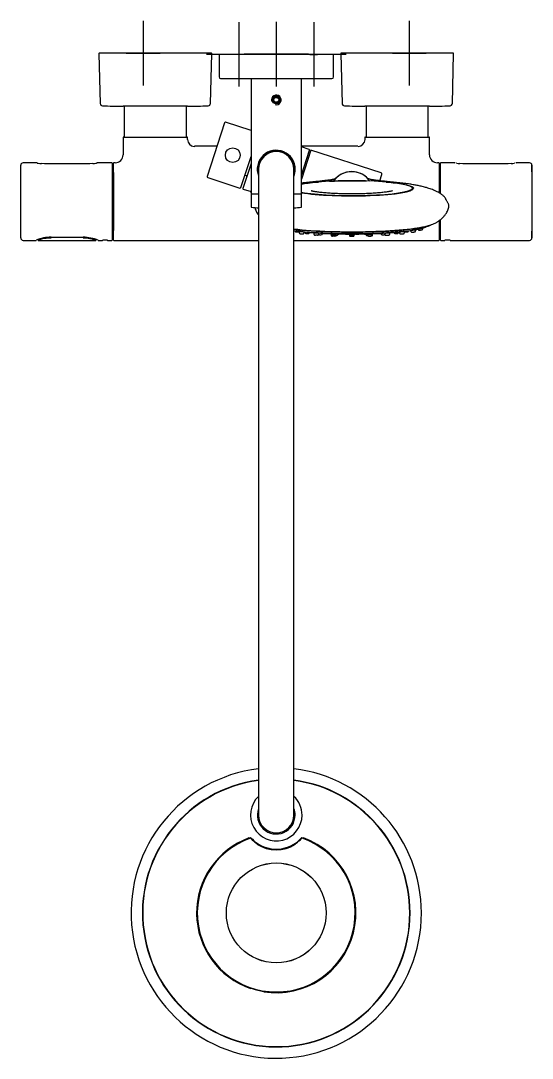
# Model space of a CAD drawing. Header units: millimetres. Extents: x -60 to 7633, y -2614 to 2146.
# Drawn here: x 5304 to 5621, y 83 to 726 of the extents above; entities that cross this region are included whole.
import ezdxf
from ezdxf.lldxf.tags import DXFTag

# ---------------------------------------------------------------- set-up
doc = ezdxf.new("R2010")
doc.units = ezdxf.units.MM
doc.layers.get('0').update_dxf_attribs({"color": 250})
tags = doc.linetypes.add('CENTER2', pattern=[28.575, 19.05, -3.175, 3.175, -3.175]).pattern_tags.tags
tags[10:11] = [DXFTag(74, 4), DXFTag(75, 0), DXFTag(340, '0'), DXFTag(46, 0.0), DXFTag(50, 0.0), DXFTag(44, 0.0), DXFTag(45, 0.0)]
tags[8:9] = [DXFTag(74, 4), DXFTag(75, 0), DXFTag(340, '0'), DXFTag(46, 0.0), DXFTag(50, 0.0), DXFTag(44, 0.0), DXFTag(45, 0.0)]
tags[6:7] = [DXFTag(74, 4), DXFTag(75, 0), DXFTag(340, '0'), DXFTag(46, 0.0), DXFTag(50, 0.0), DXFTag(44, 0.0), DXFTag(45, 0.0)]
tags[4:5] = [DXFTag(74, 4), DXFTag(75, 0), DXFTag(340, '0'), DXFTag(46, 0.0), DXFTag(50, 0.0), DXFTag(44, 0.0), DXFTag(45, 0.0)]

msp = doc.modelspace()

# ---------------------------------------------------------------- linework, layer by layer
at = {"linetype": 'CENTER2'}
for p, q in [((5379.76, 725.61), (5379.76, 685.61)), ((5439, 724.81), (5439, 684.81)), ((5462.26, 724.86), (5462.26, 684.86)), ((5485.52, 724.81), (5485.52, 684.81)), ((5544.76, 725.61), (5544.76, 685.61)), ((5399.76, 705.61), (5359.76, 705.61)), ((5459, 704.81), (5419, 704.81)), ((5482.26, 704.86), (5442.26, 704.86)), ((5505.52, 704.81), (5465.52, 704.81)), ((5564.76, 705.61), (5524.76, 705.61))]:
    msp.add_line(p, q, dxfattribs=at)
at = {"linetype": 'Continuous'}
for p, q in [((5352.26, 705.1), (5353.06, 674.41)), ((5421.76, 705.61), (5352.76, 705.61)), ((5369.29, 705.61), (5390.23, 705.61)), ((5421.45, 674.41), (5422.26, 705.1)), ((5426.76, 704.61), (5426.76, 690.81)), ((5497.56, 704.81), (5426.96, 704.81)), ((5441.4, 704.81), (5436.59, 704.81)), ((5459.76, 704.86), (5464.76, 704.86)), ((5483.11, 704.81), (5487.93, 704.81)), ((5497.76, 690.81), (5497.76, 704.61)), ((5502.26, 705.1), (5503.06, 674.41)), ((5571.76, 705.61), (5502.76, 705.61)), ((5534.29, 705.61), (5555.23, 705.61)), ((5571.45, 674.41), (5572.26, 705.1)), ((5427.76, 689.81), (5496.76, 689.81)), ((5446.61, 689.81), (5446.61, 618.21)), ((5477.91, 618.21), (5477.91, 689.81)), ((5460.53, 676.61), (5461.39, 678.11)), ((5461.39, 675.11), (5460.53, 676.61)), ((5461.39, 678.11), (5463.12, 678.11)), ((5463.12, 675.11), (5461.39, 675.11)), ((5463.12, 678.11), (5463.99, 676.61)), ((5463.99, 676.61), (5463.12, 675.11)), ((5407.26, 672.61), (5367.26, 672.61)), ((5368.01, 672.61), (5368.01, 653.81)), ((5406.51, 653.81), (5406.51, 672.61)), ((5557.26, 672.61), (5517.26, 672.61)), ((5518.01, 672.61), (5518.01, 653.81)), ((5556.51, 653.81), (5556.51, 672.61)), ((5430.24, 662.42), (5419.43, 629.13)), ((5446.61, 657.63), (5430.87, 662.74)), ((5367.26, 653.41), (5367.26, 642.57)), ((5367.46, 653.61), (5407.06, 653.61)), ((5407.26, 652.22), (5407.26, 653.41)), ((5517.26, 653.41), (5517.26, 652.25)), ((5517.46, 653.61), (5557.06, 653.61)), ((5557.26, 642.57), (5557.26, 653.41)), ((5425.51, 647.86), (5411.69, 647.86)), ((5460.25, 645.12), (5459.76, 644.84)), ((5459.76, 644.84), (5464.76, 644.84)), ((5459.76, 644.84), (5459.76, 644.33)), ((5460.25, 645.12), (5464.27, 645.12)), ((5460.25, 644.33), (5460.25, 645.12)), ((5464.76, 644.84), (5464.27, 645.12)), ((5464.27, 644.33), (5464.27, 645.12)), ((5464.76, 644.33), (5464.76, 644.84)), ((5512.83, 647.86), (5477.91, 647.86)), ((5482.75, 645.88), (5477.91, 647.46)), ((5483.75, 645.56), (5477.91, 627.58)), ((5477.91, 630), (5482.94, 645.5)), ((5527.21, 631.44), (5483.75, 645.56)), ((5313.37, 637.61), (5305.31, 637.61)), ((5318.56, 637.07), (5316.59, 637.15)), ((5346.56, 637.08), (5318.55, 637.08)), ((5348.53, 637.15), (5346.56, 637.07)), ((5360.36, 637.61), (5351.74, 637.61)), ((5360.56, 637.41), (5360.56, 589.81)), ((5361.26, 589.81), (5361.26, 637.41)), ((5362.31, 637.61), (5361.46, 637.61)), ((5440.35, 622.33), (5446.61, 641.59)), ((5446.61, 637.23), (5441.57, 621.72)), ((5482.21, 640.8), (5481.49, 641.03)), ((5563.06, 637.61), (5562.25, 637.61)), ((5563.26, 637.41), (5563.26, 619.02)), ((5564.01, 618.61), (5564.01, 637.41)), ((5572.81, 637.61), (5564.21, 637.61)), ((5578.01, 637.04), (5576.04, 637.13)), ((5606.01, 637.06), (5578.01, 637.06)), ((5606.01, 637.06), (5578.01, 637.06)), ((5607.98, 637.13), (5606.01, 637.04)), ((5606.01, 637.04), (5606.01, 637.06)), ((5619.25, 637.61), (5611.21, 637.61)), ((5303.81, 591.08), (5303.81, 636.15)), ((5361.26, 631.61), (5360.56, 631.61)), ((5360.56, 631.29), (5361.26, 631.29)), ((5361.26, 631.61), (5361.26, 595.61)), ((5442.82, 629.94), (5443.63, 629.68)), ((5451.26, 633.61), (5451.26, 593.11)), ((5473.26, 593.11), (5473.26, 633.61)), ((5526.45, 626.49), (5527.73, 630.43)), ((5564.01, 629.11), (5563.26, 629.86)), ((5620.75, 636.15), (5620.75, 591.08)), ((5361.26, 625.38), (5360.56, 625.38)), ((5419.75, 628.5), (5439.72, 622.01)), ((5360.56, 619.53), (5361.26, 619.53)), ((5441.76, 621.35), (5446.61, 619.77)), ((5451.26, 618.21), (5446.61, 618.21)), ((5446.66, 618.01), (5446.66, 610.37)), ((5477.91, 618.21), (5473.26, 618.21)), ((5477.86, 610.37), (5477.86, 618.01)), ((5546.95, 621.09), (5546.95, 621.61)), ((5361.26, 607.7), (5360.56, 607.7)), ((5360.56, 601.85), (5361.26, 601.85)), ((5563.26, 601.73), (5563.26, 589.81)), ((5563.26, 597.36), (5564.01, 598.11)), ((5564.01, 589.81), (5564.01, 602.38)), ((5322.66, 591.59), (5322.66, 591.63)), ((5322.66, 591.59), (5342.56, 591.59)), ((5342.56, 591.59), (5342.56, 591.63)), ((5361.26, 595.93), (5360.56, 595.93)), ((5360.56, 595.61), (5361.26, 595.61)), ((5451.26, 593.11), (5451.26, 274.11)), ((5473.26, 274.11), (5473.26, 593.11)), ((5476.48, 594.61), (5476.49, 594.3)), ((5476.5, 594.79), (5476.49, 594.57)), ((5476.51, 595.17), (5476.51, 595.02)), ((5479.48, 594.37), (5479.47, 594.61)), ((5479.49, 594.6), (5479.48, 594.67)), ((5479.49, 594.21), (5479.49, 594.39)), ((5480.11, 594.74), (5480.12, 594.5)), ((5485.59, 593.72), (5485.6, 593.41)), ((5488.57, 593.97), (5488.58, 594.1)), ((5488.6, 593.38), (5488.61, 593.56)), ((5491, 593.74), (5491.01, 593.97)), ((5496.2, 593.14), (5496.21, 592.83)), ((5496.23, 593.33), (5496.21, 593.11)), ((5499.18, 593.47), (5499.19, 593.63)), ((5499.21, 592.86), (5499.22, 593.06)), ((5500.41, 593.26), (5500.42, 593.49)), ((5507.59, 592.92), (5507.6, 592.69)), ((5507.69, 593.33), (5507.69, 593.1)), ((5510.5, 593.1), (5510.51, 593.33)), ((5510.59, 592.88), (5510.58, 593.11)), ((5510.6, 592.69), (5510.61, 592.92)), ((5517.78, 593.49), (5517.79, 593.26)), ((5518.98, 593.06), (5518.98, 592.86)), ((5519.01, 593.63), (5519.01, 593.47)), ((5521.96, 593.55), (5521.97, 593.73)), ((5521.99, 593.1), (5521.96, 593.33)), ((5521.98, 592.83), (5521.99, 593.14)), ((5527.19, 593.97), (5527.19, 593.74)), ((5529.59, 593.56), (5529.59, 593.38)), ((5529.62, 594.1), (5529.62, 593.97)), ((5532.57, 594.13), (5532.58, 594.3)), ((5532.6, 593.68), (5532.57, 593.9)), ((5532.6, 593.9), (5532.58, 594.13)), ((5532.6, 593.41), (5532.61, 593.72)), ((5538.08, 594.5), (5538.09, 594.74)), ((5538.7, 594.39), (5538.71, 594.21)), ((5541.68, 595.02), (5541.69, 595.14)), ((5541.71, 594.78), (5541.7, 595.16)), ((5541.71, 594.3), (5541.72, 594.61)), ((5545.69, 595.48), (5545.7, 595.31)), ((5548.7, 595.94), (5548.68, 596.2)), ((5548.7, 595.71), (5548.69, 595.93)), ((5548.7, 595.44), (5548.71, 595.75)), ((5553.1, 596.75), (5553.11, 597.06)), ((5305.31, 589.61), (5313.37, 589.61)), ((5314.72, 589.61), (5350.47, 589.61)), ((5351.85, 589.61), (5354.56, 589.61)), ((5357.66, 589.61), (5360.36, 589.61)), ((5361.46, 589.61), (5451.26, 589.61)), ((5473.26, 589.61), (5563.06, 589.61)), ((5564.21, 589.61), (5566.89, 589.61)), ((5570.01, 589.61), (5619.25, 589.61)), ((5451.26, 274.11), (5451.26, 233.61)), ((5473.26, 233.61), (5473.26, 274.11)), ((5446.48, 219.22), (5446.49, 219.21))]:
    msp.add_line(p, q, dxfattribs=at)
for centre, radius in [((5462.26, 676.61), 2.46), ((5462.26, 676.61), 1.8), ((5435.3, 642.37), 4.58), ((5462.26, 173.01), 30.95), ((5462.26, 173.01), 30.95), ((5462.26, 173.01), 30.94)]:
    msp.add_circle(centre, radius, dxfattribs=at)
for centre, radius, start, end in [((5352.76, 705.11), 0.5, 90, 181.5), ((5421.76, 705.11), 0.5, 358.5, 90), ((5426.96, 704.61), 0.2, 90, 180), ((5497.56, 704.61), 0.2, 0, 90), ((5502.76, 705.11), 0.5, 90, 181.5), ((5571.76, 705.11), 0.5, 358.5, 90), ((5427.76, 690.81), 1, 180, 270), ((5496.76, 690.81), 1, 270, 0), ((5462.26, 676.61), 3, 255, 195), ((5462.26, 676.61), 2.5, 303.07816, 0), ((5462.26, 676.61), 2.5, 0, 12.39558), ((5354.56, 674.45), 1.5, 181.5, 268.12347), ((5387.26, 1672.41), 1000, 268.12347, 268.85401), ((5387.26, 1672.41), 1000, 271.14599, 271.87653), ((5419.95, 674.45), 1.5, 271.87653, 358.5), ((5504.56, 674.45), 1.5, 181.5, 268.12347), ((5537.26, 1672.41), 1000, 268.12347, 268.85401), ((5537.26, 1672.41), 1000, 271.14599, 271.87653), ((5569.95, 674.45), 1.5, 271.87653, 358.5), ((5430.72, 662.26), 0.5, 72, 162), ((5367.46, 653.41), 0.2, 90, 180), ((5368.21, 653.81), 0.2, 180, 270), ((5406.31, 653.81), 0.2, 270, 0), ((5407.06, 653.41), 0.2, 0, 90), ((5411.66, 652.25), 4.44, 181.58982, 267.00635), ((5512.85, 652.26), 4.45, 271.36525, 358.5058), ((5517.46, 653.41), 0.2, 90, 180), ((5518.21, 653.81), 0.2, 180, 270), ((5556.31, 653.81), 0.2, 270, 0), ((5557.06, 653.41), 0.2, 0, 90), ((5462.26, 633.61), 11.8, 0, 200.95012), ((5462.26, 633.61), 11.5, 102.55586, 196.95743), ((5462.26, 633.61), 11, 0, 180), ((5462.26, 633.61), 11.5, 0, 77.44414), ((5482.66, 645.6), 0.3, 342, 72), ((5305.31, 636.11), 1.5, 90.48374, 180.00052), ((5317.85, 657.71), 20.57, 259.39198, 261.1016), ((5318.49, 661.48), 24.4, 260.77417, 265.53389), ((5346.63, 661.47), 24.39, 274.46452, 279.22756), ((5347.69, 654.82), 17.65, 279.01707, 280.36652), ((5345.22, 670.27), 33.31, 281.32096, 281.32329), ((5360.36, 637.41), 0.2, 0, 90), ((5361.46, 637.41), 0.2, 90, 180), ((5362.28, 642.6), 4.98, 270.40118, 359.72665), ((5562.24, 642.6), 4.98, 180.34495, 269.95494), ((5563.06, 637.41), 0.2, 0, 90), ((5564.21, 637.41), 0.2, 90, 180), ((5572.8, 637.11), 0.505, 46.91951, 89.78946), ((5577.89, 660.38), 23.32, 260.45018, 265.43201), ((5574.05, 637.07), 0.307, 68.43646, 95.69824), ((5606.12, 660.36), 23.31, 274.56612, 279.55186), ((5609.96, 637.07), 0.307, 84.30845, 113.46399), ((5611.21, 637.11), 0.505, 90.21054, 133.08035), ((5619.25, 636.11), 1.5, 359.99943, 90.49902), ((5462.26, 633.61), 11.5, 343.04257, 0), ((5462.26, 633.61), 11.8, 339.06321, 0), ((5509.05, 618.4), 13.72, 89.80411, 144.85992), ((5509.1, 618.4), 13.75, 42.06621, 138.25444), ((5509.13, 618.4), 13.72, 34.97747, 90.1559), ((5526.97, 630.67), 0.8, 342, 72), ((4621.01, 613.61), 1000, 358.71258, 1.28698), ((5419.9, 628.98), 0.5, 162, 252), ((5443.48, 629.2), 0.5, 342, 72), ((5439.87, 622.49), 0.5, 252, 342), ((5441.86, 621.63), 0.3, 162, 252), ((5446.86, 618.01), 0.2, 90, 180), ((5477.66, 618.01), 0.2, 0, 90), ((5446.86, 610.37), 0.2, 180, 262.91178), ((5462.26, 734.21), 125, 262.91178, 264.95144), ((5462.26, 734.21), 125, 275.04856, 277.08822), ((5477.66, 610.37), 0.2, 277.08822, 0), ((5544.1, 628.96), 32.93, 288.63142, 295.76981), ((5322.65, 567.96), 23.58, 89.98737, 113.26511), ((5342.56, 567.95), 23.58, 66.74308, 90.01194), ((5485.28, 675.07), 80.38, 261.38643, 263.87971), ((5475.47, 595.07), 1.04, 344.62026, 357.11132), ((5498.11, 773.64), 179.77, 263.16303, 265.94219), ((5485.9, 593.77), 0.311, 154.6447, 196.95842), ((5505.04, 854.63), 261.04, 266.15587, 268.01241), ((5489.69, 596.73), 3.65, 267.44033, 281.61526), ((5495.9, 593.46), 0.335, 338.33237, 16.65908), ((5508.66, 926.2), 332.7, 268.32732, 269.75635), ((5499.5, 593.39), 0.318, 162.73388, 203.54598), ((5498.88, 593.13), 0.334, 344.31159, 23.40393), ((5499.84, 593.28), 0.557, 308.43143, 1.77372), ((5510.88, 593.24), 0.31, 163.21067, 205.20993), ((5510.04, 906.91), 313.4, 270.25856, 271.68077), ((5519.31, 593.12), 0.329, 154.86379, 194.59295), ((5522.27, 593.46), 0.307, 163.31507, 205.22247), ((5512.75, 862.93), 269.36, 272.01587, 273.81898), ((5520.26, 771.23), 177.36, 274.05807, 276.91496), ((5539.03, 594.47), 0.328, 156.43063, 196.20656), ((5532.98, 675.22), 80.52, 276.15376, 283.93552), ((5305.31, 591.11), 1.5, 179.99973, 270.01077), ((5314.64, 590.1), 0.471, 176.38006, 249.76353), ((5322.34, 569.15), 21.86, 89.15875, 110.5651), ((5342.43, 566.54), 24.46, 70.5873, 89.69223), ((5350.58, 590.1), 0.475, 288.66123, 2.88339), ((5354.57, 589.75), 0.139, 275.58255, 278.52402), ((5356.11, 566.62), 23.05, 86.26509, 93.63041), ((5356.13, 560.92), 28.73, 87.68666, 91.74391), ((5358.3, 608.58), 18.98, 267.36487, 268.0544), ((5357.56, 588.74), 0.884, 84.53895, 86.46361), ((5357.67, 589.78), 0.167, 261.51158, 263.74349), ((5360.36, 589.81), 0.2, 270, 0), ((5361.46, 589.81), 0.2, 180, 270), ((5563.06, 589.81), 0.2, 270, 0), ((5564.21, 589.81), 0.2, 180, 270), ((5568.45, 563.54), 26.13, 86.57227, 93.42773), ((5619.25, 591.11), 1.5, 269.95644, 0), ((5462.26, 173.01), 90, 97.02035, 0), ((5462.26, 173.01), 90, 0, 82.97965), ((5462.26, 173.01), 83, 97.61582, 0), ((5462.26, 173.01), 82.8, 97.64275, 0), ((5462.26, 173.01), 83, 0, 82.38418), ((5462.26, 173.01), 82.8, 0, 82.35837), ((5462.26, 233.61), 15.99, 133.44999, 0), ((5462.26, 233.61), 15.99, 0, 46.55001), ((5462.26, 233.61), 11.7, 160.03276, 0), ((5462.26, 233.61), 11, 180, 0), ((5462.26, 233.61), 11.7, 0, 19.96724), ((5462.26, 173.01), 49.41, 110.00884, 251.25953), ((5462.26, 173.01), 49.2, 110.00882, 69.99118), ((5462.26, 173.01), 48.95, 109.07149, 70.92851), ((5462.26, 173.01), 49.2, 108.80266, 110.00882), ((5446.33, 219.09), 0.2, 42.53198, 109.07149), ((5462.23, 233.67), 21.37, 222.76659, 234.88178), ((5462.26, 233.63), 21.08, 221.99449, 235.81593), ((5462.26, 173.01), 49.41, 260.92445, 69.99116), ((5462.26, 233.63), 21.08, 304.18407, 318.00551), ((5462.29, 233.67), 21.37, 305.11822, 317.23341), ((5478.19, 219.09), 0.2, 70.92851, 137.46802), ((5462.26, 173.01), 49.2, 69.99118, 71.19734), ((5462.26, 233.7), 21.42, 234.86915, 305.13085), ((5462.26, 233.24), 21.24, 235.62419, 303.95689), ((5462.29, 233.62), 21.1, 235.7251, 269.90659), ((5462.23, 233.6), 21.07, 270.07665, 304.29753)]:
    msp.add_arc(centre, radius, start, end, dxfattribs=at)
for centre, major_axis, ratio, start_param, end_param in [((5411.69, 652.86), (0, 5), 1, 3.091405, 3.141593), ((5509.1, 621.91), (-37.56, 0), 0.121869, 3.279521, 5.690327), ((5509.1, 621.82), (38.32, 0), 0.121869, 3.761396, 6.269187), ((5509.1, 621.91), (-37.56, 0), 0.121869, 0.591073, 3.074769), ((5509.1, 621.61), (37.85, 0), 0.121869, 6.089055, 6.283185), ((5509.1, 621.61), (37.85, 0), 0.121869, 0, 0.170084), ((5509.1, 620.71), (38.1, 0), 0.121869, 0.097662, 0.11462), ((5509.1, 600.9), (51.04, 0), 0.121869, 3.933871, 6.025415), ((5509.1, 601.27), (-51.92, 0), 0.121869, 0.808864, 2.788856), ((5509.1, 601.08), (-51.15, 0), 0.121869, 0.794453, 2.660237), ((5509.1, 599.68), (-48.21, 0), 0.121869, 0.732649, 2.812342), ((5509.1, 599.5), (47.66, 0), 0.121869, 3.861409, 5.912135)]:
    msp.add_ellipse(centre, major_axis=major_axis, ratio=ratio, start_param=start_param, end_param=end_param, dxfattribs=at)
for points in [[(5407.26, 652.16), (5407.26, 652.19), (5407.26, 652.22), (5407.26, 652.25)], [(5517.26, 652.25), (5517.26, 652.22), (5517.26, 652.19), (5517.26, 652.16)], [(5362.26, 637.61), (5362.26, 637.61), (5362.26, 637.61), (5362.26, 637.61)], [(5446.61, 619.25), (5446.54, 619.45), (5446.48, 619.64), (5446.41, 619.84)], [(5485.61, 594.13), (5485.61, 593.98), (5485.61, 593.9), (5485.6, 593.89)], [(5488.61, 593.76), (5488.57, 593.9), (5488.56, 593.98), (5488.58, 594)], [(5488.59, 593.54), (5488.6, 593.69), (5488.59, 593.77), (5488.58, 593.79)], [(5500.41, 593.29), (5500.41, 593.3), (5500.41, 593.3), (5500.41, 593.3)], [(5507.61, 593.34), (5507.62, 593.22), (5507.62, 593.15), (5507.6, 593.12)], [(5507.61, 593.11), (5507.6, 593.1), (5507.6, 593.02), (5507.61, 592.89)], [(5510.5, 593.13), (5510.5, 593.13), (5510.5, 593.14), (5510.5, 593.15)], [(5510.6, 592.69), (5510.6, 592.7), (5510.59, 592.71), (5510.58, 592.71)], [(5510.88, 593.53), (5510.84, 593.54), (5510.77, 593.55), (5510.67, 593.55)], [(5518.99, 593.48), (5519.01, 593.38), (5519.01, 593.31), (5518.99, 593.26)], [(5529.62, 593.77), (5529.59, 593.66), (5529.58, 593.58), (5529.6, 593.54)], [(5529.61, 593.99), (5529.62, 593.87), (5529.62, 593.8), (5529.6, 593.77)], [(5538.72, 594.82), (5538.73, 594.7), (5538.73, 594.62), (5538.71, 594.6)], [(5541.47, 595.14), (5541.64, 595.16), (5541.77, 595.18), (5541.87, 595.2)], [(5541.71, 594.57), (5541.73, 594.58), (5541.72, 594.66), (5541.68, 594.79)], [(5545.71, 595.7), (5545.7, 595.69), (5545.7, 595.61), (5545.71, 595.47)], [(5354.59, 589.62), (5354.59, 589.62), (5354.61, 589.62), (5354.65, 589.62)], [(5446.59, 219.52), (5446.54, 219.58), (5446.45, 219.61), (5446.37, 219.58)], [(5478.14, 219.58), (5478.07, 219.61), (5477.98, 219.58), (5477.93, 219.52)]]:
    msp.add_open_spline(points, degree=3, dxfattribs=at)
for points, knots in [([(5314.06, 637.49), (5313.96, 637.51), (5313.7, 637.56), (5313.51, 637.59), (5313.47, 637.61), (5313.39, 637.61), (5313.34, 637.62), (5313.31, 637.61), (5313.3, 637.61)], [0, 0, 0, 0, 0.244748, 0.690943, 0.915116, 0.958132, 0.98317, 1, 1, 1, 1]), ([(5351.73, 637.61), (5351.73, 637.61), (5351.71, 637.61), (5351.68, 637.61), (5351.63, 637.6), (5351.53, 637.58), (5351.28, 637.53), (5351, 637.48), (5350.87, 637.46)], [0, 0, 0, 0, 0.015396, 0.048069, 0.127085, 0.374386, 0.752774, 1, 1, 1, 1]), ([(5477.89, 624.53), (5479.13, 624.75), (5480.51, 624.94), (5483.77, 625.33), (5485.71, 625.52), (5488.02, 625.7), (5488.24, 625.72), (5488.46, 625.73)], [0.3940892, 0.3940892, 0.3940892, 0.3940892, 0.5, 0.5, 0.625, 0.625, 0.6380339, 0.6380339, 0.6380339, 0.6380339]), ([(5498.84, 627.72), (5498.84, 627.72), (5498.84, 627.72), (5498.8, 627.7), (5498.71, 627.66), (5498.64, 627.63), (5498.57, 627.6), (5498.5, 627.58), (5498.42, 627.55), (5498.3, 627.51), (5498.12, 627.45), (5497.85, 627.38), (5497.49, 627.3), (5497, 627.2), (5496.17, 627.06), (5495.02, 626.89), (5493.46, 626.68), (5491.76, 626.49), (5490.08, 626.3), (5488.5, 626.13), (5486.9, 625.96), (5485.49, 625.81), (5484.23, 625.68), (5482.79, 625.53), (5481.04, 625.35), (5479.38, 625.17), (5478.3, 625.05), (5477.92, 625.01)], [0.4859644, 0.4859644, 0.4859644, 0.4859644, 0.4859821, 0.5089184, 0.5285315, 0.5447467, 0.5582377, 0.5741069, 0.5874954, 0.5996347, 0.6112674, 0.6227541, 0.6335806, 0.6448081, 0.6591562, 0.675843, 0.6917612, 0.7068086, 0.7168234, 0.7272095, 0.7379186, 0.7469307, 0.7539849, 0.7625741, 0.7740753, 0.7868852, 0.793557, 0.793557, 0.793557, 0.793557]), ([(5495.25, 626.16), (5497.3, 626.26), (5499.44, 626.35), (5502.84, 626.45), (5504.08, 626.48), (5506.58, 626.51), (5507.85, 626.52), (5509.1, 626.52)], [0.7650339, 0.7650339, 0.7650339, 0.7650339, 0.875, 0.875, 0.9375, 0.9375, 1, 1, 1, 1]), ([(5509.1, 626.52), (5510.35, 626.52), (5511.62, 626.51), (5514.11, 626.48), (5515.34, 626.45), (5517.09, 626.4), (5517.61, 626.38), (5518.13, 626.37)], [0, 0, 0, 0, 0.0625, 0.0625, 0.125, 0.125, 0.1515951, 0.1515951, 0.1515951, 0.1515951]), ([(5569.26, 611.08), (5569.24, 611.29), (5569.21, 611.62), (5569, 612.2), (5568.72, 612.8), (5568.38, 613.44), (5568.01, 614.09), (5567.71, 614.62), (5567.54, 614.92), (5567.4, 615.16), (5567.28, 615.38), (5567.03, 615.8), (5566.8, 616.18), (5566.32, 616.75), (5565.72, 617.3), (5565.06, 617.82), (5564.21, 618.43), (5563.24, 619.03), (5561.91, 619.75), (5560.05, 620.63), (5557.66, 621.57), (5554.84, 622.44), (5552.28, 623.08), (5549.72, 623.63), (5547.07, 624.1), (5544.47, 624.49), (5541.85, 624.83), (5539.32, 625.12), (5536.89, 625.37), (5534.68, 625.6), (5532.84, 625.8), (5530.94, 626), (5528.72, 626.24), (5526.52, 626.48), (5524.55, 626.71), (5523.11, 626.9), (5522.1, 627.05), (5521.39, 627.17), (5520.92, 627.26), (5520.44, 627.36), (5519.99, 627.47), (5519.8, 627.54), (5519.71, 627.57), (5519.66, 627.59), (5519.6, 627.61), (5519.54, 627.63), (5519.46, 627.67), (5519.38, 627.71), (5519.35, 627.72), (5519.35, 627.72)], [0, 0, 0, 0, 0.010713, 0.0198759, 0.0276267, 0.0367574, 0.0431241, 0.0454195, 0.0472754, 0.0481116, 0.0489341, 0.0506891, 0.0550408, 0.0589253, 0.0623702, 0.0658398, 0.0697843, 0.077956, 0.0874582, 0.0981807, 0.1175021, 0.1360878, 0.1528579, 0.1679853, 0.1827603, 0.1986769, 0.2113949, 0.2256213, 0.2427362, 0.2568552, 0.2665338, 0.2785756, 0.2927714, 0.3083581, 0.3240488, 0.3407458, 0.3538182, 0.3654724, 0.3750201, 0.3834213, 0.4046739, 0.4267721, 0.43637, 0.4470933, 0.4595499, 0.4744605, 0.4904734, 0.5095864, 0.5274472, 0.5274472, 0.5274472, 0.5274472]), ([(5530.47, 625.68), (5532.53, 625.51), (5534.45, 625.33), (5537.95, 624.91), (5539.55, 624.67), (5542.36, 624.16), (5543.53, 623.89), (5545.44, 623.33), (5546.19, 623.03), (5546.92, 622.58), (5547.11, 622.43), (5547.35, 622.12), (5547.41, 621.97), (5547.41, 621.82)], [0.376702, 0.376702, 0.376702, 0.376702, 0.5, 0.5, 0.625, 0.625, 0.75, 0.75, 0.875, 0.875, 0.9375, 0.9375, 1, 1, 1, 1]), ([(5509.1, 618.37), (5508.15, 618.38), (5507.04, 618.38), (5505.25, 618.4), (5503.76, 618.43), (5502.01, 618.48), (5500.21, 618.54), (5498.39, 618.62), (5496.58, 618.72), (5494.82, 618.83), (5493.12, 618.96), (5491.53, 619.09), (5490.05, 619.24), (5488.7, 619.4), (5487.5, 619.56), (5486.46, 619.72), (5485.58, 619.88), (5484.89, 620.02), (5484.38, 620.14), (5484.05, 620.24), (5483.92, 620.28), (5483.91, 620.28), (5483.91, 620.29)], [0, 0, 0, 0, 0.0488839, 0.0685191, 0.101032, 0.1345876, 0.1703462, 0.2073625, 0.2452205, 0.2835706, 0.3221396, 0.3606971, 0.3990371, 0.4369642, 0.4742822, 0.5107866, 0.5462581, 0.5804608, 0.6131449, 0.6440593, 0.6729771, 0.6820205, 0.6820205, 0.6820205, 0.6820205]), ([(5534.29, 620.29), (5534.29, 620.28), (5534.25, 620.27), (5534.06, 620.21), (5533.63, 620.1), (5532.99, 619.95), (5532.15, 619.79), (5531.1, 619.62), (5529.85, 619.45), (5528.43, 619.28), (5526.85, 619.11), (5525.12, 618.96), (5523.26, 618.82), (5521.3, 618.7), (5519.28, 618.6), (5517.24, 618.51), (5515.29, 618.45), (5513.57, 618.42), (5511.97, 618.39), (5510.49, 618.38), (5509.58, 618.38), (5509.1, 618.37)], [0.3179898, 0.3179898, 0.3179898, 0.3179898, 0.3343029, 0.3660466, 0.3999142, 0.43581, 0.4733883, 0.5123318, 0.5523624, 0.5932415, 0.6347631, 0.6767418, 0.7189957, 0.7613163, 0.8034073, 0.8447168, 0.8838248, 0.9175597, 0.9442616, 0.9753805, 1, 1, 1, 1]), ([(5547.2, 621.62), (5547.2, 621.93), (5546.95, 622.23), (5546.22, 622.68), (5545.9, 622.83), (5545.52, 622.99)], [0, 0, 0, 0, 0.125, 0.125, 0.1899084, 0.1899084, 0.1899084, 0.1899084]), ([(5557.79, 599.09), (5558.08, 599.18), (5558.85, 599.43), (5560.11, 599.94), (5561.29, 600.52), (5562.18, 601.05), (5562.75, 601.43), (5563.3, 601.82), (5564.21, 602.52), (5565.42, 603.56), (5566.74, 604.98), (5567.73, 606.35), (5568.45, 607.62), (5568.94, 608.89), (5569.22, 610.08), (5569.23, 610.75), (5569.23, 611.08)], [0, 0, 0, 0, 0.060296, 0.185929, 0.30643, 0.369018, 0.406924, 0.437333, 0.467058, 0.567822, 0.662251, 0.739391, 0.81044, 0.877361, 0.948718, 1, 1, 1, 1]), ([(5449.02, 610.05), (5449.07, 609.68), (5449.26, 608.87), (5449.73, 607.65), (5450.41, 606.44), (5450.96, 605.67), (5451.24, 605.31)], [0.0573045, 0.0573045, 0.0573045, 0.0573045, 0.1182986, 0.185071, 0.2554642, 0.319284, 0.319284, 0.319284, 0.319284]), ([(5473.92, 595.5), (5473.92, 595.49), (5473.91, 595.42), (5473.97, 595.27), (5474.06, 595.11), (5474.19, 595.01), (5474.31, 594.94), (5474.44, 594.9), (5474.62, 594.86), (5474.91, 594.83), (5475.28, 594.82), (5475.61, 594.83), (5475.78, 594.84), (5475.86, 594.85)], [0, 0, 0, 0, 0.010854, 0.099718, 0.171922, 0.235754, 0.294632, 0.354519, 0.456691, 0.620288, 0.759745, 0.9061, 1, 1, 1, 1]), ([(5475.86, 594.85), (5475.93, 594.86), (5476.08, 594.88), (5476.25, 594.92), (5476.4, 594.98), (5476.46, 595.03), (5476.47, 595.03)], [0, 0, 0, 0, 0.1763962, 0.4016004, 0.5637157, 0.5867413, 0.5867413, 0.5867413, 0.5867413]), ([(5476.49, 594.33), (5476.49, 594.32), (5476.48, 594.25), (5476.52, 594.12), (5476.61, 593.97), (5476.71, 593.87), (5476.81, 593.81), (5476.9, 593.77), (5476.96, 593.75), (5477.06, 593.73), (5477.22, 593.71), (5477.53, 593.68), (5477.89, 593.64), (5478.27, 593.62), (5478.53, 593.61), (5478.64, 593.61), (5478.66, 593.61)], [0, 0, 0, 0, 0.005193, 0.077494, 0.135524, 0.18433, 0.225593, 0.259486, 0.289218, 0.330851, 0.456778, 0.581666, 0.711016, 0.837552, 0.973291, 1, 1, 1, 1]), ([(5478.66, 593.61), (5478.72, 593.61), (5478.84, 593.61), (5478.99, 593.62), (5479.18, 593.7), (5479.33, 593.81), (5479.44, 593.97), (5479.49, 594.13), (5479.48, 594.2), (5479.48, 594.21)], [0, 0, 0, 0, 0.18335, 0.423119, 0.543602, 0.669478, 0.818038, 0.977845, 1, 1, 1, 1]), ([(5480.12, 594.51), (5480.13, 594.44), (5480.15, 594.31), (5480.25, 594.15), (5480.36, 594.04), (5480.48, 593.97), (5480.61, 593.92), (5480.79, 593.88), (5481.07, 593.85), (5481.45, 593.84), (5481.82, 593.84), (5482.09, 593.87), (5482.21, 593.88), (5482.25, 593.89)], [0, 0, 0, 0, 0.078245, 0.146634, 0.205418, 0.258812, 0.314111, 0.397686, 0.554, 0.68213, 0.815727, 0.951783, 1, 1, 1, 1]), ([(5482.25, 593.89), (5482.32, 593.9), (5482.42, 593.92), (5482.6, 593.99), (5482.77, 594.12), (5482.88, 594.29), (5482.93, 594.45), (5482.92, 594.52), (5482.92, 594.53)], [0, 0, 0, 0, 0.22976, 0.426117, 0.611284, 0.791823, 0.987127, 1, 1, 1, 1]), ([(5485.37, 594.32), (5485.44, 594.31), (5485.54, 594.31), (5485.96, 594.28), (5486.42, 594.25), (5487.12, 594.19), (5487.34, 594.18), (5487.54, 594.16)], [0.574736, 0.574736, 0.574736, 0.574736, 0.625, 0.625, 0.75, 0.75, 0.8055739, 0.8055739, 0.8055739, 0.8055739]), ([(5485.6, 593.46), (5485.6, 593.44), (5485.59, 593.37), (5485.64, 593.23), (5485.73, 593.09), (5485.84, 592.99), (5485.94, 592.93), (5486.02, 592.9), (5486.09, 592.88), (5486.14, 592.87), (5486.24, 592.86), (5486.4, 592.85), (5486.56, 592.84), (5486.62, 592.83)], [0, 0, 0, 0, 0.020808, 0.144646, 0.244128, 0.32837, 0.39965, 0.456802, 0.500771, 0.550309, 0.651126, 0.888851, 1, 1, 1, 1]), ([(5487.92, 592.78), (5487.88, 592.78), (5487.83, 592.78), (5487.76, 592.78), (5487.69, 592.78), (5487.61, 592.78), (5487.52, 592.78), (5487.43, 592.79), (5487.33, 592.79), (5487.22, 592.8), (5487.12, 592.8), (5487.02, 592.81), (5486.92, 592.81), (5486.82, 592.82), (5486.72, 592.82), (5486.63, 592.83), (5486.63, 592.83), (5486.63, 592.83), (5486.62, 592.83)], [0, 0, 0, 0, 0.0553427, 0.0553427, 0.0553427, 0.1106924, 0.1106924, 0.1106924, 0.1658463, 0.1658463, 0.1658463, 0.2200671, 0.2200671, 0.2200671, 0.2730094, 0.2730094, 0.2730094, 0.2744401, 0.2744401, 0.2744401, 0.2744401]), ([(5487.93, 592.78), (5487.98, 592.78), (5488.05, 592.79), (5488.19, 592.82), (5488.32, 592.88), (5488.46, 592.99), (5488.57, 593.16), (5488.59, 593.3), (5488.6, 593.37)], [0, 0, 0, 0, 0.236862, 0.345253, 0.477011, 0.629776, 0.809491, 1, 1, 1, 1]), ([(5488.57, 593.22), (5488.57, 593.22), (5488.61, 593.2), (5488.7, 593.16), (5488.88, 593.12), (5489.17, 593.1), (5489.41, 593.09), (5489.53, 593.09)], [0.3818136, 0.3818136, 0.3818136, 0.3818136, 0.3818881, 0.4654192, 0.5937349, 0.8178346, 1, 1, 1, 1]), ([(5490.51, 593.17), (5490.57, 593.19), (5490.67, 593.23), (5490.84, 593.35), (5490.95, 593.53), (5491.01, 593.68), (5491, 593.76), (5491, 593.77)], [0, 0, 0, 0, 0.253126, 0.484011, 0.719197, 0.971467, 1, 1, 1, 1]), ([(5491, 594.03), (5491.03, 594.01), (5491.1, 593.95), (5491.24, 593.88), (5491.45, 593.83), (5491.74, 593.79), (5491.98, 593.8), (5492.09, 593.8)], [0.2891431, 0.2891431, 0.2891431, 0.2891431, 0.355094, 0.4529243, 0.57966, 0.8375417, 1, 1, 1, 1]), ([(5495.97, 593.74), (5496.04, 593.73), (5496.14, 593.73), (5496.58, 593.72), (5497.04, 593.71), (5498.01, 593.68), (5498.51, 593.65), (5498.9, 593.64), (5498.93, 593.64), (5498.96, 593.64)], [0.5683563, 0.5683563, 0.5683563, 0.5683563, 0.625, 0.625, 0.75, 0.75, 0.875, 0.875, 0.8851274, 0.8851274, 0.8851274, 0.8851274]), ([(5496.22, 592.9), (5496.22, 592.87), (5496.21, 592.78), (5496.27, 592.64), (5496.37, 592.5), (5496.48, 592.41), (5496.58, 592.36), (5496.66, 592.34), (5496.72, 592.32), (5496.77, 592.32), (5496.87, 592.31), (5497.02, 592.3), (5497.19, 592.29), (5497.25, 592.29)], [0, 0, 0, 0, 0.046382, 0.164944, 0.260884, 0.342238, 0.410763, 0.464981, 0.505655, 0.550788, 0.638759, 0.875456, 1, 1, 1, 1]), ([(5496.22, 593.33), (5496.22, 593.33), (5496.23, 593.32), (5496.26, 593.32), (5496.3, 593.32), (5496.37, 593.31), (5496.46, 593.31), (5496.55, 593.31), (5496.67, 593.3), (5496.8, 593.3), (5496.93, 593.3), (5497.08, 593.29), (5497.24, 593.29), (5497.4, 593.28), (5497.57, 593.28), (5497.73, 593.27), (5497.9, 593.26), (5498.06, 593.26), (5498.22, 593.25), (5498.38, 593.25), (5498.52, 593.24), (5498.65, 593.24), (5498.78, 593.24), (5498.89, 593.24), (5498.98, 593.24), (5499.07, 593.24), (5499.13, 593.24), (5499.17, 593.25), (5499.19, 593.25), (5499.2, 593.25), (5499.2, 593.26)], [0.4982137, 0.4982137, 0.4982137, 0.4982137, 0.5365772, 0.5365772, 0.5365772, 0.5907665, 0.5907665, 0.5907665, 0.6447651, 0.6447651, 0.6447651, 0.6983803, 0.6983803, 0.6983803, 0.7515607, 0.7515607, 0.7515607, 0.8046036, 0.8046036, 0.8046036, 0.857969, 0.857969, 0.857969, 0.9118397, 0.9118397, 0.9118397, 0.9660065, 0.9660065, 0.9660065, 1, 1, 1, 1]), ([(5498.6, 592.28), (5498.58, 592.27), (5498.56, 592.27), (5498.51, 592.27), (5498.47, 592.26), (5498.4, 592.26), (5498.33, 592.26), (5498.26, 592.26), (5498.17, 592.27), (5498.08, 592.27), (5497.98, 592.27), (5497.88, 592.27), (5497.78, 592.27), (5497.68, 592.28), (5497.58, 592.28), (5497.48, 592.28), (5497.4, 592.29), (5497.32, 592.29), (5497.25, 592.29)], [0, 0, 0, 0, 0.0553427, 0.0553427, 0.0553427, 0.1106924, 0.1106924, 0.1106924, 0.1658463, 0.1658463, 0.1658463, 0.2200671, 0.2200671, 0.2200671, 0.2730094, 0.2730094, 0.2730094, 0.3156683, 0.3156683, 0.3156683, 0.3156683]), ([(5498.68, 592.28), (5498.71, 592.28), (5498.76, 592.29), (5498.88, 592.34), (5499.01, 592.42), (5499.13, 592.56), (5499.21, 592.73), (5499.2, 592.82), (5499.2, 592.86)], [0, 0, 0, 0, 0.125732, 0.26466, 0.440087, 0.650199, 0.888058, 1, 1, 1, 1]), ([(5498.97, 592.61), (5499.03, 592.61), (5499.19, 592.61), (5499.49, 592.63), (5499.76, 592.66), (5499.96, 592.7), (5500.11, 592.78), (5500.17, 592.83), (5500.19, 592.84)], [0, 0, 0, 0, 0.104426, 0.352859, 0.621703, 0.81872, 0.961945, 1, 1, 1, 1]), ([(5500.36, 593.38), (5500.39, 593.38), (5500.55, 593.39), (5500.71, 593.4), (5500.8, 593.42), (5500.81, 593.42)], [0.7984198, 0.7984198, 0.7984198, 0.7984198, 0.841426, 0.9952429, 1, 1, 1, 1]), ([(5500.81, 593.42), (5500.93, 593.44), (5501.09, 593.47), (5501.24, 593.55), (5501.29, 593.58)], [0, 0, 0, 0, 0.4174228, 0.6170502, 0.6170502, 0.6170502, 0.6170502]), ([(5507.33, 593.53), (5507.33, 593.53), (5507.33, 593.53), (5507.4, 593.54), (5507.52, 593.55), (5507.63, 593.56), (5507.64, 593.56)], [0.1652997, 0.1652997, 0.1652997, 0.1652997, 0.1989516, 0.3030465, 0.4973076, 0.5330051, 0.5330051, 0.5330051, 0.5330051]), ([(5510.6, 592.88), (5510.6, 592.88), (5510.56, 592.87), (5510.5, 592.87), (5510.44, 592.87), (5510.35, 592.87), (5510.24, 592.87), (5510.13, 592.87), (5509.99, 592.87), (5509.85, 592.87), (5509.7, 592.87), (5509.54, 592.87), (5509.37, 592.87), (5509.2, 592.87), (5509.03, 592.87), (5508.86, 592.87), (5508.7, 592.87), (5508.54, 592.87), (5508.39, 592.87), (5508.24, 592.87), (5508.11, 592.87), (5507.99, 592.87), (5507.88, 592.87), (5507.78, 592.87), (5507.72, 592.87), (5507.65, 592.87), (5507.61, 592.88), (5507.59, 592.88), (5507.59, 592.88), (5507.59, 592.88), (5507.59, 592.88)], [0, 0, 0, 0, 0.0540948, 0.0540948, 0.0540948, 0.1081885, 0.1081885, 0.1081885, 0.1622641, 0.1622641, 0.1622641, 0.2161146, 0.2161146, 0.2161146, 0.2694286, 0.2694286, 0.2694286, 0.3224165, 0.3224165, 0.3224165, 0.3756379, 0.3756379, 0.3756379, 0.4293811, 0.4293811, 0.4293811, 0.4834796, 0.4834796, 0.4834796, 0.4948958, 0.4948958, 0.4948958, 0.4948958]), ([(5507.61, 593.11), (5507.61, 593.1), (5507.62, 593.1), (5507.65, 593.1), (5507.69, 593.1), (5507.76, 593.09), (5507.85, 593.09), (5507.94, 593.09), (5508.06, 593.09), (5508.19, 593.09), (5508.32, 593.09), (5508.48, 593.09), (5508.64, 593.09), (5508.8, 593.09), (5508.96, 593.09), (5509.13, 593.09), (5509.3, 593.09), (5509.46, 593.09), (5509.62, 593.09), (5509.77, 593.09), (5509.92, 593.09), (5510.05, 593.09), (5510.18, 593.09), (5510.29, 593.09), (5510.37, 593.09), (5510.46, 593.09), (5510.52, 593.1), (5510.56, 593.1), (5510.58, 593.1), (5510.59, 593.1), (5510.59, 593.11)], [0.4977378, 0.4977378, 0.4977378, 0.4977378, 0.536973, 0.536973, 0.536973, 0.5910761, 0.5910761, 0.5910761, 0.645243, 0.645243, 0.645243, 0.6991796, 0.6991796, 0.6991796, 0.7526315, 0.7526315, 0.7526315, 0.8057671, 0.8057671, 0.8057671, 0.858906, 0.858906, 0.858906, 0.9123604, 0.9123604, 0.9123604, 0.9663447, 0.9663447, 0.9663447, 1, 1, 1, 1]), ([(5507.61, 592.69), (5507.61, 592.65), (5507.61, 592.55), (5507.68, 592.4), (5507.78, 592.27), (5507.89, 592.19), (5507.99, 592.15), (5508.07, 592.13), (5508.13, 592.12), (5508.19, 592.11), (5508.3, 592.1), (5508.5, 592.1), (5508.76, 592.1), (5508.9, 592.1), (5508.95, 592.1)], [0, 0, 0, 0, 0.060018, 0.156839, 0.23588, 0.303102, 0.359637, 0.403994, 0.439286, 0.483885, 0.579639, 0.773646, 0.940985, 1, 1, 1, 1]), ([(5507.69, 593.13), (5507.69, 593.13), (5507.68, 593.05), (5507.72, 592.94), (5507.77, 592.85), (5507.79, 592.82)], [0, 0, 0, 0, 0.0037368, 0.1268788, 0.1752175, 0.1752175, 0.1752175, 0.1752175]), ([(5510.51, 593.32), (5510.51, 593.3), (5510.48, 593.28), (5510.43, 593.26), (5510.38, 593.24), (5510.3, 593.22), (5510.2, 593.21), (5510.11, 593.2), (5509.98, 593.18), (5509.85, 593.17), (5509.72, 593.16), (5509.57, 593.16), (5509.41, 593.15), (5509.26, 593.15), (5509.1, 593.15), (5508.94, 593.15), (5508.78, 593.15), (5508.63, 593.16), (5508.48, 593.16), (5508.34, 593.17), (5508.21, 593.18), (5508.1, 593.2), (5507.99, 593.21), (5507.89, 593.22), (5507.82, 593.24), (5507.76, 593.26), (5507.71, 593.28), (5507.69, 593.3), (5507.69, 593.3), (5507.69, 593.31), (5507.69, 593.32)], [0, 0, 0, 0, 0.0536622, 0.0536622, 0.0536622, 0.1073269, 0.1073269, 0.1073269, 0.1609912, 0.1609912, 0.1609912, 0.2147018, 0.2147018, 0.2147018, 0.2684444, 0.2684444, 0.2684444, 0.3220884, 0.3220884, 0.3220884, 0.3758213, 0.3758213, 0.3758213, 0.4295126, 0.4295126, 0.4295126, 0.4832538, 0.4832538, 0.4832538, 0.4999761, 0.4999761, 0.4999761, 0.4999761]), ([(5508.91, 593.51), (5508.91, 593.51), (5508.92, 593.51), (5509.4, 593.52), (5509.9, 593.51), (5510.46, 593.5), (5510.61, 593.5), (5510.72, 593.5)], [0.7486693, 0.7486693, 0.7486693, 0.7486693, 0.75, 0.75, 0.875, 0.875, 0.938088, 0.938088, 0.938088, 0.938088]), ([(5508.95, 592.1), (5509.03, 592.1), (5509.21, 592.1), (5509.52, 592.1), (5509.81, 592.1), (5509.96, 592.11), (5510.06, 592.11), (5510.16, 592.13), (5510.27, 592.18), (5510.41, 592.26), (5510.53, 592.41), (5510.6, 592.61), (5510.61, 592.78), (5510.58, 592.85), (5510.57, 592.87)], [0, 0, 0, 0, 0.092743, 0.229931, 0.369712, 0.521044, 0.584841, 0.619991, 0.670301, 0.731747, 0.810468, 0.89537, 0.982341, 1, 1, 1, 1]), ([(5510.46, 592.92), (5510.46, 592.93), (5510.49, 593), (5510.49, 593.07), (5510.5, 593.13)], [0.88944, 0.88944, 0.88944, 0.88944, 0.9116429, 1, 1, 1, 1]), ([(5510.86, 593.53), (5510.86, 593.53), (5510.87, 593.53), (5510.86, 593.53), (5510.84, 593.54), (5510.82, 593.55), (5510.82, 593.56)], [0, 0, 0, 0, 0.398104, 0.693153, 0.880377, 1, 1, 1, 1]), ([(5516.9, 593.58), (5516.94, 593.56), (5517.03, 593.51), (5517.24, 593.44), (5517.5, 593.4), (5517.7, 593.39), (5517.77, 593.38)], [0.3645235, 0.3645235, 0.3645235, 0.3645235, 0.4401688, 0.5723142, 0.8167694, 0.9254475, 0.9254475, 0.9254475, 0.9254475]), ([(5518.94, 593.31), (5518.81, 593.31), (5518.69, 593.32), (5518.57, 593.33), (5518.43, 593.33), (5518.3, 593.34), (5518.19, 593.36), (5518.08, 593.37), (5517.98, 593.39), (5517.92, 593.41), (5517.85, 593.42), (5517.8, 593.44), (5517.79, 593.46), (5517.77, 593.49), (5517.78, 593.51), (5517.82, 593.53), (5517.82, 593.53), (5517.82, 593.53), (5517.82, 593.53)], [0.2784548, 0.2784548, 0.2784548, 0.2784548, 0.3221957, 0.3221957, 0.3221957, 0.3759275, 0.3759275, 0.3759275, 0.429556, 0.429556, 0.429556, 0.4832907, 0.4832907, 0.4832907, 0.5369184, 0.5369184, 0.5369184, 0.5386455, 0.5386455, 0.5386455, 0.5386455]), ([(5517.8, 593.29), (5517.79, 593.26), (5517.79, 593.17), (5517.86, 593.01), (5517.96, 592.87), (5518.09, 592.77), (5518.22, 592.71), (5518.39, 592.66), (5518.63, 592.63), (5518.94, 592.61), (5519.12, 592.61), (5519.19, 592.61)], [0, 0, 0, 0, 0.044843, 0.153228, 0.244007, 0.326677, 0.408065, 0.501727, 0.711542, 0.900227, 1, 1, 1, 1]), ([(5518.99, 593.26), (5518.99, 593.25), (5519.01, 593.25), (5519.04, 593.24), (5519.08, 593.24), (5519.15, 593.24), (5519.24, 593.24), (5519.33, 593.24), (5519.45, 593.24), (5519.58, 593.24), (5519.71, 593.24), (5519.86, 593.25), (5520.02, 593.25), (5520.18, 593.26), (5520.35, 593.27), (5520.52, 593.27), (5520.69, 593.28), (5520.86, 593.28), (5521.01, 593.29), (5521.17, 593.29), (5521.31, 593.3), (5521.44, 593.3), (5521.57, 593.31), (5521.68, 593.31), (5521.76, 593.31), (5521.85, 593.32), (5521.91, 593.32), (5521.95, 593.32), (5521.97, 593.32), (5521.98, 593.33), (5521.98, 593.33)], [0.4972413, 0.4972413, 0.4972413, 0.4972413, 0.5370529, 0.5370529, 0.5370529, 0.5909371, 0.5909371, 0.5909371, 0.6451243, 0.6451243, 0.6451243, 0.6992059, 0.6992059, 0.6992059, 0.7530846, 0.7530846, 0.7530846, 0.8064822, 0.8064822, 0.8064822, 0.859516, 0.859516, 0.859516, 0.9127063, 0.9127063, 0.9127063, 0.9663563, 0.9663563, 0.9663563, 1, 1, 1, 1]), ([(5518.99, 592.86), (5518.99, 592.8), (5519, 592.7), (5519.08, 592.54), (5519.18, 592.42), (5519.3, 592.34), (5519.4, 592.3), (5519.48, 592.28), (5519.55, 592.27), (5519.66, 592.26), (5519.84, 592.26), (5520.17, 592.27), (5520.37, 592.27), (5520.49, 592.28)], [0, 0, 0, 0, 0.067747, 0.1576, 0.231338, 0.294361, 0.347707, 0.390533, 0.430217, 0.488765, 0.692207, 0.857348, 1, 1, 1, 1]), ([(5519.09, 593.64), (5519.4, 593.64), (5519.84, 593.66), (5520.8, 593.7), (5521.29, 593.72), (5521.93, 593.73), (5522.12, 593.73), (5522.23, 593.74)], [0.6279235, 0.6279235, 0.6279235, 0.6279235, 0.75, 0.75, 0.875, 0.875, 0.9630085, 0.9630085, 0.9630085, 0.9630085]), ([(5520.49, 592.28), (5520.51, 592.28), (5520.63, 592.28), (5520.89, 592.29), (5521.19, 592.3), (5521.35, 592.31), (5521.44, 592.32), (5521.52, 592.33), (5521.61, 592.36), (5521.75, 592.43), (5521.88, 592.56), (5521.97, 592.73), (5521.98, 592.84), (5521.98, 592.9)], [0, 0, 0, 0, 0.026881, 0.187123, 0.346184, 0.514123, 0.594922, 0.632193, 0.676352, 0.743268, 0.837608, 0.932498, 1, 1, 1, 1]), ([(5525.47, 593.87), (5525.53, 593.85), (5525.7, 593.82), (5525.94, 593.8), (5526.08, 593.8), (5526.12, 593.8)], [0.6250416, 0.6250416, 0.6250416, 0.6250416, 0.7494989, 0.9432648, 1, 1, 1, 1]), ([(5526.12, 593.8), (5526.22, 593.8), (5526.41, 593.79), (5526.72, 593.82), (5526.96, 593.88), (5527.13, 593.98), (5527.19, 594.03), (5527.2, 594.04)], [0, 0, 0, 0, 0.1469879, 0.3526163, 0.5750924, 0.6895104, 0.7187206, 0.7187206, 0.7187206, 0.7187206]), ([(5527.2, 593.77), (5527.2, 593.72), (5527.21, 593.61), (5527.29, 593.45), (5527.4, 593.32), (5527.53, 593.24), (5527.66, 593.18), (5527.86, 593.13), (5528.15, 593.1), (5528.46, 593.08), (5528.58, 593.09), (5528.58, 593.09)], [0, 0, 0, 0, 0.072939, 0.177595, 0.26716, 0.349458, 0.429714, 0.539415, 0.80576, 0.989788, 1, 1, 1, 1]), ([(5528.58, 593.09), (5528.71, 593.09), (5528.94, 593.09), (5529.29, 593.12), (5529.48, 593.15), (5529.61, 593.21), (5529.63, 593.22)], [0, 0, 0, 0, 0.1773307, 0.3655439, 0.6013937, 0.6322076, 0.6322076, 0.6322076, 0.6322076]), ([(5529.6, 593.38), (5529.6, 593.35), (5529.6, 593.26), (5529.66, 593.1), (5529.77, 592.97), (5529.88, 592.88), (5529.99, 592.82), (5530.08, 592.8), (5530.16, 592.79), (5530.3, 592.78), (5530.53, 592.78), (5530.88, 592.79), (5531.07, 592.8), (5531.16, 592.81)], [0, 0, 0, 0, 0.035845, 0.132215, 0.209646, 0.275727, 0.332821, 0.380668, 0.424392, 0.494605, 0.72839, 0.891212, 1, 1, 1, 1]), ([(5530.26, 594.14), (5530.47, 594.15), (5530.69, 594.17), (5531.41, 594.22), (5531.91, 594.26), (5532.52, 594.3), (5532.71, 594.31), (5532.83, 594.32)], [0.6892219, 0.6892219, 0.6892219, 0.6892219, 0.75, 0.75, 0.875, 0.875, 0.9568152, 0.9568152, 0.9568152, 0.9568152]), ([(5531.16, 592.81), (5531.21, 592.81), (5531.36, 592.82), (5531.63, 592.83), (5531.91, 592.86), (5532.02, 592.87), (5532.15, 592.89), (5532.25, 592.93), (5532.38, 593.01), (5532.51, 593.14), (5532.59, 593.31), (5532.59, 593.41), (5532.59, 593.46)], [0, 0, 0, 0, 0.061263, 0.229358, 0.397042, 0.583754, 0.631551, 0.67989, 0.752051, 0.846569, 0.945211, 1, 1, 1, 1]), ([(5535.28, 594.53), (5535.28, 594.48), (5535.28, 594.38), (5535.35, 594.22), (5535.47, 594.09), (5535.59, 594), (5535.72, 593.94), (5535.92, 593.89), (5536.19, 593.86), (5536.5, 593.84), (5536.64, 593.84), (5536.66, 593.84)], [0, 0, 0, 0, 0.063155, 0.169368, 0.259324, 0.339975, 0.420269, 0.527425, 0.777824, 0.96407, 1, 1, 1, 1]), ([(5538.09, 594.71), (5538.08, 594.69), (5538.06, 594.67), (5538, 594.65), (5537.95, 594.64), (5537.87, 594.62), (5537.77, 594.61), (5537.67, 594.59), (5537.55, 594.58), (5537.42, 594.57), (5537.28, 594.56), (5537.13, 594.55), (5536.98, 594.54), (5536.83, 594.54), (5536.66, 594.54), (5536.51, 594.54), (5536.35, 594.54), (5536.19, 594.55), (5536.05, 594.55), (5536, 594.56), (5535.94, 594.56), (5535.89, 594.57)], [0, 0, 0, 0, 0.0537442, 0.0537442, 0.0537442, 0.1074849, 0.1074849, 0.1074849, 0.1612303, 0.1612303, 0.1612303, 0.2148903, 0.2148903, 0.2148903, 0.2686214, 0.2686214, 0.2686214, 0.3223352, 0.3223352, 0.3223352, 0.3433842, 0.3433842, 0.3433842, 0.3433842]), ([(5536.66, 593.84), (5536.78, 593.84), (5536.99, 593.84), (5537.33, 593.87), (5537.55, 593.91), (5537.78, 594), (5537.94, 594.13), (5538.05, 594.32), (5538.07, 594.45), (5538.07, 594.52)], [0, 0, 0, 0, 0.154219, 0.342293, 0.564682, 0.679135, 0.790268, 0.899069, 1, 1, 1, 1]), ([(5538.72, 594.21), (5538.72, 594.15), (5538.72, 594.04), (5538.81, 593.88), (5538.92, 593.76), (5539.04, 593.69), (5539.14, 593.65), (5539.24, 593.63), (5539.38, 593.61), (5539.58, 593.61), (5539.92, 593.62), (5540.2, 593.64), (5540.33, 593.65), (5540.36, 593.65)], [0, 0, 0, 0, 0.069566, 0.156562, 0.227528, 0.288714, 0.342663, 0.392378, 0.457934, 0.641486, 0.810672, 0.96605, 1, 1, 1, 1]), ([(5540.36, 593.65), (5540.47, 593.66), (5540.67, 593.68), (5540.97, 593.71), (5541.13, 593.73), (5541.25, 593.76), (5541.35, 593.79), (5541.46, 593.86), (5541.58, 593.97), (5541.68, 594.13), (5541.7, 594.25), (5541.71, 594.33)], [0, 0, 0, 0, 0.146247, 0.328554, 0.5217, 0.598294, 0.65276, 0.721232, 0.803525, 0.901917, 1, 1, 1, 1]), ([(5541.7, 595.05), (5541.72, 595.03), (5541.79, 594.99), (5541.9, 594.94), (5542.08, 594.88), (5542.33, 594.85), (5542.64, 594.83), (5542.8, 594.83), (5542.86, 594.83)], [0.2798463, 0.2798463, 0.2798463, 0.2798463, 0.3285943, 0.4086035, 0.5094895, 0.7332551, 0.9240218, 1, 1, 1, 1]), ([(5542.86, 594.83), (5542.94, 594.83), (5543.13, 594.83), (5543.46, 594.85), (5543.7, 594.88), (5543.89, 594.94), (5544.05, 595.04), (5544.18, 595.18), (5544.27, 595.35), (5544.27, 595.46), (5544.27, 595.5)], [0, 0, 0, 0, 0.118115, 0.30518, 0.513255, 0.631787, 0.72664, 0.827108, 0.938325, 1, 1, 1, 1]), ([(5545.71, 595.31), (5545.71, 595.26), (5545.71, 595.16), (5545.79, 595), (5545.9, 594.87), (5546.02, 594.79), (5546.14, 594.74), (5546.25, 594.72), (5546.42, 594.7), (5546.69, 594.7), (5547.06, 594.71), (5547.24, 594.73), (5547.31, 594.74)], [0, 0, 0, 0, 0.061349, 0.152453, 0.22786, 0.294222, 0.354359, 0.414536, 0.504739, 0.737719, 0.909617, 1, 1, 1, 1]), ([(5547.31, 594.74), (5547.39, 594.75), (5547.57, 594.76), (5547.87, 594.8), (5548.11, 594.85), (5548.25, 594.88), (5548.39, 594.94), (5548.51, 595.03), (5548.63, 595.16), (5548.7, 595.32), (5548.69, 595.42), (5548.69, 595.45)], [0, 0, 0, 0, 0.096212, 0.285272, 0.479431, 0.610271, 0.684446, 0.757229, 0.846779, 0.949868, 1, 1, 1, 1]), ([(5550.1, 596.6), (5550.11, 596.51), (5550.13, 596.38), (5550.24, 596.22), (5550.36, 596.11), (5550.48, 596.05), (5550.6, 596.01), (5550.78, 595.98), (5551.02, 595.97), (5551.37, 595.98), (5551.56, 596), (5551.63, 596.01)], [0, 0, 0, 0, 0.110063, 0.198501, 0.274747, 0.344466, 0.412953, 0.498307, 0.716499, 0.904328, 1, 1, 1, 1]), ([(5551.63, 596.01), (5551.71, 596.01), (5551.9, 596.03), (5552.23, 596.08), (5552.5, 596.13), (5552.67, 596.18), (5552.83, 596.26), (5552.97, 596.39), (5553.07, 596.56), (5553.09, 596.69), (5553.09, 596.75)], [0, 0, 0, 0, 0.101917, 0.294469, 0.492433, 0.624559, 0.722278, 0.813283, 0.909407, 1, 1, 1, 1]), ([(5552.46, 597.06), (5552.49, 597.06), (5552.53, 597.06), (5552.56, 597.06), (5552.69, 597.07), (5552.8, 597.07), (5552.89, 597.07), (5552.98, 597.06), (5553.04, 597.06), (5553.07, 597.05), (5553.1, 597.04), (5553.11, 597.03), (5553.11, 597.02)], [0.8449939, 0.8449939, 0.8449939, 0.8449939, 0.8575276, 0.8575276, 0.8575276, 0.9116302, 0.9116302, 0.9116302, 0.9657242, 0.9657242, 0.9657242, 1, 1, 1, 1])]:
    msp.add_open_spline(points, degree=3, knots=knots, dxfattribs=at)

doc.saveas('drawing.dxf')
